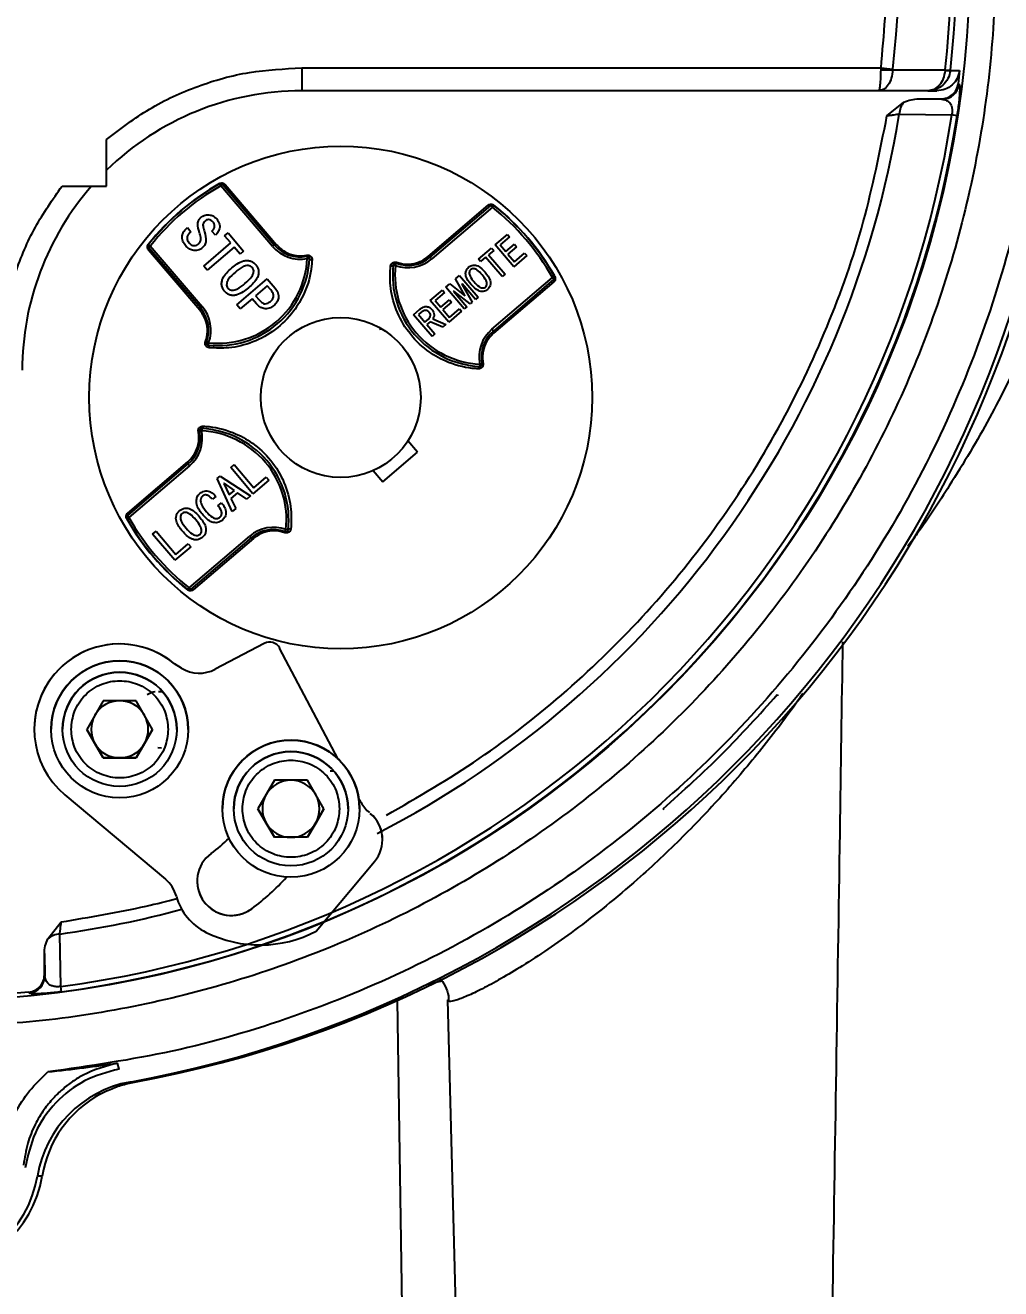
# Model space of a CAD drawing. Header units: millimetres. Extents: x 10469 to 13094, y 11322 to 13178.
# Drawn here: x 11138.3 to 11223.7, y 12612.1 to 12722.7 of the extents above; entities that cross this region are included whole.
import ezdxf

# ---------------------------------------------------------------- set-up
doc = ezdxf.new("R2010")
doc.units = ezdxf.units.MM
doc.layers.add('AM_5', color=3, linetype='Continuous', lineweight=25)
doc.styles.add('SLDTEXTSTYLE1', font='txt.shx', dxfattribs={"width": 0.7, "bigfont": 'gbcbig.shx'})
doc.dimstyles.new('SLDDIMSTYLE12$0', dxfattribs={"dimtxt": 12, "dimasz": 10, "dimexe": 0, "dimexo": 0.0625, "dimgap": 0.875, "dimtad": 1, "dimdec": 1, "dimlfac": 1.8, "dimrnd": 1e-09, "dimzin": 12, "dimdsep": 46, "dimtxsty": 'SLDTEXTSTYLE1', "dimcen": 0.09, "dimdle": 8.16, "dimclrd": 3, "dimclre": 3, "dimadec": 0, "dimazin": 3, "dimtfac": 1, "dimtdec": 1, "dimtofl": 0, "dimtmove": 0, "dimatfit": 3, "dimfxl": 0, "dimfrac": 2, "dimtolj": 1, "dimlwd": 5, "dimlwe": 5, "dimarcsym": 0})

# ---------------------------------------------------------------- blocks, each defined once
blk = doc.blocks.new('*D10')
at = {"layer": 'AM_5', "color": 3, "lineweight": 5, "transparency": 16777216}
blk.add_line((11237.8, 12944.4), (10843.4, 12944.4), dxfattribs=at)
at = {"layer": 'AM_5', "color": 3, "linetype": 'Continuous', "lineweight": 5, "transparency": 16777216}
for p, q in [((10843.4, 12934.4), (10843.4, 12620.62)), ((11249.48, 12610.62), (10843.4, 12610.62))]:
    blk.add_line(p, q, dxfattribs=at)
at = {"layer": 'AM_5', "color": 3, "transparency": 16777216}
for points in [[(10841.73, 12934.4), (10845.07, 12934.4), (10843.4, 12944.4)], [(10841.73, 12620.62), (10845.07, 12620.62), (10843.4, 12610.62)]]:
    blk.add_solid(points, dxfattribs=at)
at = {"layer": 'Defpoints', "color": 0, "transparency": 16777216}
for p in [(11237.86, 12944.4), (10843.4, 12610.62), (11249.54, 12610.62)]:
    blk.add_point(p, dxfattribs=at)
at = {"layer": 'AM_5', "color": 0, "transparency": 16777216, "insert": (10828.81, 12777.51), "char_height": 12, "attachment_point": 5, "rotation": 90, "style": 'SLDTEXTSTYLE1'}
blk.add_mtext('\\A1;{\\H2.28571x;335}', dxfattribs=at)

msp = doc.modelspace()

# ---------------------------------------------------------------- linework, layer by layer
at = {"color": 7, "linetype": 'Continuous', "lineweight": 25}
for p, q in [((11162.545, 12718.966), (11213.237, 12718.966)), ((11162.545, 12718.966), (11162.545, 12716.966)), ((11213.234, 12718.805), (11213.237, 12718.966)), ((11213.237, 12718.966), (11214.262, 12718.846)), ((11214.259, 12718.805), (11214.262, 12718.846)), ((11214.259, 12718.805), (11218.844, 12718.813)), ((11218.844, 12718.813), (11218.839, 12718.744)), ((11218.844, 12718.813), (11219.307, 12718.762)), ((11219.305, 12718.744), (11219.307, 12718.762)), ((11219.305, 12718.744), (11220.11, 12718.746)), ((11220.11, 12718.746), (11219.972, 12717.57)), ((11213.036, 12716.966), (11162.545, 12716.966)), ((11217.33, 12716.966), (11213.036, 12716.966)), ((11217.33, 12716.966), (11218.119, 12716.966)), ((11219.972, 12717.57), (11220.066, 12717.538)), ((11213.756, 12714.781), (11215.231, 12715.956)), ((11216.539, 12716.255), (11218.58, 12716.222)), ((11216.539, 12716.255), (11218.483, 12716.255)), ((11214.827, 12714.932), (11219.427, 12714.849)), ((11219.887, 12714.778), (11219.427, 12714.849)), ((11145.463, 12708.628), (11145.463, 12712.714)), ((11141.562, 12708.628), (11145.463, 12708.628)), ((11155.351, 12708.823), (11155.339, 12708.844)), ((11155.449, 12708.649), (11155.351, 12708.823)), ((11155.449, 12708.649), (11155.601, 12708.779)), ((11159.98, 12703.345), (11155.449, 12708.649)), ((11155.601, 12708.779), (11160.132, 12703.474)), ((11155.836, 12708.757), (11160.33, 12703.495)), ((11173.595, 12702.451), (11178.856, 12706.945)), ((11173.787, 12702.4), (11179.092, 12706.93)), ((11179.221, 12706.778), (11173.917, 12702.248)), ((11179.092, 12706.93), (11179.221, 12706.778)), ((11179.346, 12706.934), (11179.221, 12706.778)), ((11179.361, 12706.953), (11179.346, 12706.934)), ((11152.43, 12704.892), (11152.539, 12704.985)), ((11152.539, 12704.985), (11152.845, 12704.627)), ((11152.845, 12704.627), (11152.751, 12704.548)), ((11154.984, 12704.328), (11154.679, 12704.686)), ((11155.792, 12704.265), (11156.088, 12704.517)), ((11156.324, 12703.642), (11155.792, 12704.265)), ((11156.088, 12704.517), (11157.457, 12702.914)), ((11179.466, 12703.467), (11180.545, 12704.388)), ((11180.725, 12704.177), (11179.903, 12703.474)), ((11180.545, 12704.388), (11180.725, 12704.177)), ((11149.134, 12703.513), (11149.115, 12703.528)), ((11153.617, 12697.762), (11149.123, 12703.023)), ((11149.29, 12703.388), (11149.134, 12703.513)), ((11149.29, 12703.388), (11149.138, 12703.259)), ((11153.668, 12697.954), (11149.138, 12703.259)), ((11149.29, 12703.388), (11153.82, 12698.084)), ((11153.958, 12701.622), (11156.324, 12703.642)), ((11156.63, 12703.284), (11154.264, 12701.264)), ((11157.161, 12702.662), (11156.63, 12703.284)), ((11157.457, 12702.914), (11157.161, 12702.662)), ((11160.132, 12703.474), (11159.98, 12703.345)), ((11178.01, 12702.223), (11179.155, 12703.201)), ((11179.336, 12702.99), (11178.891, 12702.61)), ((11178.891, 12702.61), (11180.334, 12700.92)), ((11179.155, 12703.201), (11179.336, 12702.99)), ((11181.09, 12701.566), (11179.466, 12703.467)), ((11179.903, 12703.474), (11180.406, 12702.885)), ((11180.406, 12702.885), (11181.162, 12703.531)), ((11181.342, 12703.319), (11180.586, 12702.674)), ((11180.586, 12702.674), (11181.165, 12701.996)), ((11181.162, 12703.531), (11181.342, 12703.319)), ((11181.165, 12701.996), (11182.044, 12702.746)), ((11182.044, 12702.746), (11182.224, 12702.534)), ((11154.264, 12701.264), (11153.958, 12701.622)), ((11162.987, 12702.478), (11163.025, 12702.282)), ((11163.225, 12702.272), (11163.025, 12702.282)), ((11170.743, 12701.675), (11170.544, 12701.696)), ((11170.743, 12701.675), (11170.811, 12701.862)), ((11173.917, 12702.248), (11173.787, 12702.4)), ((11178.191, 12702.012), (11178.01, 12702.223)), ((11178.635, 12702.392), (11178.191, 12702.012)), ((11180.078, 12700.702), (11178.635, 12702.392)), ((11182.224, 12702.534), (11181.09, 12701.566)), ((11156.856, 12698.229), (11159.517, 12700.502)), ((11159.517, 12700.502), (11160.209, 12699.693)), ((11175.998, 12700.505), (11176.343, 12700.799)), ((11176.826, 12699.039), (11175.998, 12700.505)), ((11176.343, 12700.799), (11177.966, 12698.898)), ((11179.178, 12696.088), (11184.482, 12700.619)), ((11184.612, 12700.467), (11179.307, 12695.936)), ((11180.334, 12700.92), (11180.078, 12700.702)), ((11184.656, 12700.717), (11184.482, 12700.619)), ((11184.612, 12700.467), (11184.482, 12700.619)), ((11184.677, 12700.729), (11184.656, 12700.717)), ((11159.527, 12699.891), (11158.5, 12699.014)), ((11159.833, 12699.533), (11159.527, 12699.891)), ((11173.775, 12698.606), (11174.853, 12699.527)), ((11175.033, 12699.315), (11174.211, 12698.613)), ((11174.853, 12699.527), (11175.033, 12699.315)), ((11175.142, 12699.773), (11175.487, 12700.068)), ((11176.766, 12697.872), (11175.142, 12699.773)), ((11175.487, 12700.068), (11176.804, 12699.02)), ((11175.852, 12699.438), (11175.83, 12699.419)), ((11175.83, 12699.419), (11176.988, 12698.062)), ((11177.277, 12698.309), (11175.852, 12699.438)), ((11176.586, 12700.064), (11176.563, 12700.045)), ((11176.563, 12700.045), (11177.455, 12698.461)), ((11177.744, 12698.708), (11176.586, 12700.064)), ((11184.59, 12700.232), (11179.328, 12695.738)), ((11157.162, 12697.871), (11156.856, 12698.229)), ((11158.205, 12698.761), (11157.162, 12697.871)), ((11158.59, 12698.31), (11158.205, 12698.761)), ((11158.5, 12699.014), (11158.806, 12698.656)), ((11175.398, 12696.705), (11173.775, 12698.606)), ((11174.211, 12698.613), (11174.714, 12698.024)), ((11174.714, 12698.024), (11175.47, 12698.669)), ((11175.65, 12698.458), (11174.894, 12697.812)), ((11175.47, 12698.669), (11175.65, 12698.458)), ((11176.804, 12699.02), (11176.826, 12699.039)), ((11177.455, 12698.461), (11177.277, 12698.309)), ((11177.966, 12698.898), (11177.744, 12698.708)), ((11153.82, 12698.084), (11153.668, 12697.954)), ((11172.318, 12697.362), (11172.874, 12697.837)), ((11173.942, 12695.461), (11172.318, 12697.362)), ((11172.999, 12697.578), (11172.754, 12697.369)), ((11172.754, 12697.369), (11173.315, 12696.713)), ((11174.894, 12697.812), (11175.473, 12697.134)), ((11176.532, 12697.673), (11175.398, 12696.705)), ((11175.473, 12697.134), (11176.352, 12697.884)), ((11176.352, 12697.884), (11176.532, 12697.673)), ((11176.988, 12698.062), (11176.766, 12697.872)), ((11169.563, 12696.113), (11169.355, 12696.074)), ((11173.315, 12696.713), (11173.626, 12696.979)), ((11173.784, 12696.749), (11173.495, 12696.502)), ((11173.495, 12696.502), (11174.198, 12695.679)), ((11174.887, 12696.268), (11173.784, 12696.749)), ((11174, 12696.991), (11175.154, 12696.496)), ((11175.154, 12696.496), (11174.887, 12696.268)), ((11179.307, 12695.936), (11179.178, 12696.088)), ((11154.206, 12694.978), (11154.394, 12694.91)), ((11154.372, 12694.711), (11154.394, 12694.91)), ((11174.198, 12695.679), (11173.942, 12695.461)), ((11178.115, 12693.043), (11178.105, 12692.843)), ((11178.115, 12693.043), (11178.311, 12693.081)), ((11153.59, 12687.154), (11153.786, 12687.192)), ((11153.796, 12687.392), (11153.786, 12687.192)), ((11172.667, 12685.333), (11171.828, 12686.315)), ((11169.625, 12682.735), (11172.667, 12685.333)), ((11147.289, 12679.768), (11152.594, 12684.299)), ((11147.312, 12680.003), (11152.573, 12684.497)), ((11152.724, 12684.147), (11147.419, 12679.616)), ((11152.594, 12684.299), (11152.724, 12684.147)), ((11156.321, 12683.982), (11156.628, 12684.244)), ((11158.27, 12681.7), (11156.321, 12683.982)), ((11156.628, 12684.244), (11158.36, 12682.216)), ((11155.138, 12683.017), (11155.405, 12683.245)), ((11156.442, 12680.139), (11155.138, 12683.017)), ((11155.405, 12683.245), (11158.043, 12681.507)), ((11159.657, 12682.885), (11158.27, 12681.7)), ((11158.36, 12682.216), (11159.441, 12683.139)), ((11159.441, 12683.139), (11159.657, 12682.885)), ((11168.786, 12683.718), (11169.625, 12682.735)), ((11155.741, 12682.609), (11155.714, 12682.586)), ((11155.714, 12682.586), (11156.195, 12681.59)), ((11156.649, 12681.977), (11155.741, 12682.609)), ((11156.195, 12681.59), (11156.649, 12681.977)), ((11156.932, 12681.781), (11156.345, 12681.279)), ((11157.723, 12681.233), (11156.932, 12681.781)), ((11155.015, 12681.459), (11154.722, 12681.208)), ((11155.201, 12680.648), (11155.507, 12680.91)), ((11156.345, 12681.279), (11156.762, 12680.413)), ((11158.043, 12681.507), (11157.723, 12681.233)), ((11147.245, 12679.518), (11147.224, 12679.506)), ((11147.419, 12679.616), (11147.245, 12679.518)), ((11147.419, 12679.616), (11147.289, 12679.768)), ((11156.762, 12680.413), (11156.442, 12680.139)), ((11149.491, 12678.148), (11149.798, 12678.41)), ((11149.798, 12678.41), (11151.53, 12676.382)), ((11161.09, 12678.373), (11161.158, 12678.56)), ((11161.357, 12678.539), (11161.158, 12678.56)), ((11151.44, 12675.867), (11149.491, 12678.148)), ((11151.53, 12676.382), (11152.61, 12677.305)), ((11152.61, 12677.305), (11152.827, 12677.052)), ((11152.68, 12673.457), (11157.984, 12677.987)), ((11158.114, 12677.835), (11152.81, 12673.305)), ((11158.306, 12677.784), (11153.045, 12673.29)), ((11157.984, 12677.987), (11158.114, 12677.835)), ((11152.827, 12677.052), (11151.44, 12675.867)), ((11152.555, 12673.301), (11152.54, 12673.282)), ((11152.68, 12673.457), (11152.555, 12673.301)), ((11152.68, 12673.457), (11152.81, 12673.305)), ((11159.257, 12668.594), (11154.977, 12666.336)), ((11159.257, 12668.594), (11154.977, 12666.336)), ((11165.736, 12658.462), (11160.608, 12668.177)), ((11160.608, 12668.177), (11160.608, 12668.177)), ((11165.736, 12658.462), (11160.608, 12668.177)), ((11152.012, 12666.429), (11151.411, 12666.797)), ((11151.411, 12666.797), (11151.411, 12666.797)), ((11152.012, 12666.429), (11151.411, 12666.797)), ((11152.012, 12666.429), (11152.012, 12666.429)), ((11154.977, 12666.336), (11154.977, 12666.336)), ((11150.011, 12664.387), (11150.315, 12664.398)), ((11204.158, 12664.113), (11204.236, 12664.035)), ((11145.164, 12663.571), (11143.72, 12661.071)), ((11148.05, 12663.571), (11145.164, 12663.571)), ((11149.494, 12661.071), (11148.05, 12663.571)), ((11141.607, 12661.077), (11141.607, 12661.077)), ((11143.72, 12661.071), (11145.164, 12658.571)), ((11144.442, 12659.821), (11143.72, 12661.071)), ((11148.05, 12658.571), (11149.494, 12661.071)), ((11149.494, 12661.071), (11148.772, 12659.821)), ((11151.607, 12661.066), (11151.607, 12661.066)), ((11145.164, 12658.571), (11144.442, 12659.821)), ((11148.772, 12659.821), (11148.05, 12658.571)), ((11150.254, 12659.435), (11149.96, 12659.452)), ((11145.164, 12658.571), (11148.05, 12658.571)), ((11145.164, 12658.571), (11145.164, 12658.571)), ((11146.607, 12658.571), (11145.164, 12658.571)), ((11148.05, 12658.571), (11146.607, 12658.571)), ((11148.05, 12658.571), (11148.05, 12658.571)), ((11165.018, 12657.439), (11165.286, 12657.44)), ((11160.152, 12656.619), (11158.709, 12654.119)), ((11163.039, 12656.619), (11160.152, 12656.619)), ((11164.482, 12654.119), (11163.039, 12656.619)), ((11141.803, 12655.346), (11150.605, 12647.96)), ((11167.732, 12654.679), (11167.517, 12655.088)), ((11167.732, 12654.679), (11167.517, 12655.088)), ((11155.595, 12654.126), (11155.595, 12654.126)), ((11156.595, 12654.125), (11156.595, 12654.125)), ((11158.709, 12654.119), (11160.152, 12651.619)), ((11159.43, 12652.869), (11158.709, 12654.119)), ((11163.039, 12651.619), (11164.482, 12654.119)), ((11164.482, 12654.119), (11163.76, 12652.869)), ((11167.595, 12654.113), (11167.595, 12654.113)), ((11167.732, 12654.679), (11167.732, 12654.679)), ((11194.244, 12654.037), (11194.163, 12654.118)), ((11160.152, 12651.619), (11159.43, 12652.869)), ((11163.76, 12652.869), (11163.039, 12651.619)), ((11161.595, 12651.619), (11160.152, 12651.619)), ((11163.039, 12651.619), (11161.595, 12651.619)), ((11169.607, 12651.414), (11169.607, 12651.414)), ((11163.805, 12643.411), (11168.905, 12649.489)), ((11140.321, 12642.746), (11141.495, 12644.212)), ((11141.449, 12638.565), (11141.367, 12643.152)), ((11140.02, 12641.439), (11140.053, 12639.475)), ((11140.02, 12639.569), (11140.02, 12641.439)), ((11141.51, 12638.104), (11141.449, 12638.565)), ((11138.672, 12638.076), (11136.228, 12637.862)), ((11138.704, 12637.984), (11138.672, 12638.076)), ((11170.883, 12637.33), (11171.286, 12610.58)), ((11175.284, 12637.39), (11175.986, 12610.58)), ((11175.32, 12637.379), (11175.306, 12637.391)), ((11146.549, 12631.336), (11146.429, 12631.853)), ((11147.903, 12630.2), (11147.487, 12630.2)), ((11139.827, 12621.972), (11139.41, 12621.972))]:
    msp.add_line(p, q, dxfattribs=at)
at = {"color": 7, "linetype": 'Continuous', "lineweight": 25, "flags": 128}
for points in [[(11218.483, 12716.255), (11218.537, 12716.237), (11218.58, 12716.222)], [(11160.33, 12703.495), (11160.301, 12703.477), (11160.272, 12703.463), (11160.243, 12703.454), (11160.215, 12703.449), (11160.189, 12703.448), (11160.166, 12703.452), (11160.147, 12703.461), (11160.132, 12703.474)], [(11163.445, 12702.164), (11163.403, 12702.166), (11163.362, 12702.172), (11163.323, 12702.182), (11163.289, 12702.195), (11163.261, 12702.212), (11163.241, 12702.231), (11163.229, 12702.251), (11163.225, 12702.272)], [(11170.544, 12701.696), (11170.537, 12701.676), (11170.522, 12701.658), (11170.499, 12701.642), (11170.469, 12701.63), (11170.433, 12701.622), (11170.393, 12701.618), (11170.352, 12701.619), (11170.309, 12701.624)], [(11173.787, 12702.4), (11173.77, 12702.389), (11173.75, 12702.383), (11173.727, 12702.383), (11173.701, 12702.387), (11173.675, 12702.397), (11173.647, 12702.411), (11173.621, 12702.429), (11173.595, 12702.451)], [(11153.668, 12697.954), (11153.679, 12697.937), (11153.685, 12697.917), (11153.685, 12697.893), (11153.681, 12697.868), (11153.671, 12697.842), (11153.657, 12697.814), (11153.639, 12697.788), (11153.617, 12697.762)], [(11179.328, 12695.738), (11179.31, 12695.767), (11179.297, 12695.797), (11179.287, 12695.826), (11179.282, 12695.853), (11179.281, 12695.879), (11179.286, 12695.902), (11179.294, 12695.921), (11179.307, 12695.936)], [(11154.444, 12694.476), (11154.449, 12694.518), (11154.45, 12694.56), (11154.446, 12694.6), (11154.438, 12694.636), (11154.426, 12694.666), (11154.41, 12694.689), (11154.392, 12694.704), (11154.372, 12694.711)], [(11178.105, 12692.843), (11178.084, 12692.84), (11178.064, 12692.827), (11178.045, 12692.807), (11178.028, 12692.779), (11178.015, 12692.745), (11178.005, 12692.706), (11177.999, 12692.665), (11177.997, 12692.623)], [(11153.904, 12687.612), (11153.902, 12687.57), (11153.896, 12687.529), (11153.886, 12687.49), (11153.873, 12687.456), (11153.856, 12687.428), (11153.837, 12687.408), (11153.817, 12687.395), (11153.796, 12687.392)], [(11152.573, 12684.497), (11152.591, 12684.468), (11152.605, 12684.438), (11152.614, 12684.409), (11152.619, 12684.382), (11152.62, 12684.356), (11152.616, 12684.333), (11152.607, 12684.314), (11152.594, 12684.299)], [(11161.592, 12678.611), (11161.55, 12678.616), (11161.508, 12678.617), (11161.468, 12678.613), (11161.433, 12678.605), (11161.402, 12678.593), (11161.379, 12678.577), (11161.364, 12678.559), (11161.357, 12678.539)], [(11158.114, 12677.835), (11158.131, 12677.846), (11158.151, 12677.852), (11158.175, 12677.852), (11158.2, 12677.848), (11158.227, 12677.838), (11158.254, 12677.824), (11158.28, 12677.806), (11158.306, 12677.784)], [(11140.053, 12639.475), (11140.035, 12639.527), (11140.02, 12639.569)]]:
    msp.add_lwpolyline(points, dxfattribs=at)
at = {"color": 7, "linetype": 'Continuous', "lineweight": 25}
for centre, radius in [((11129.52, 12728.755), 91.48), ((11165.951, 12690.118), 22), ((11165.951, 12690.118), 7), ((11146.607, 12661.071), 6), ((11146.607, 12661.071), 5), ((11161.595, 12654.119), 6), ((11161.595, 12654.119), 5)]:
    msp.add_circle(centre, radius, dxfattribs=at)
for centre, radius, start, end in [((11129.52, 12728.755), 90.341, 353.64897, 186.35103), ((11129.52, 12728.755), 89.875, 353.64897, 186.35103), ((11129.52, 12728.755), 85.319, 353.33017, 186.66983), ((11213.746, 12733.129), 14.333, 267.94984, 272.05016), ((11219.072, 12720.57), 1.841, 262.72931, 277.27069), ((11162.545, 12692.502), 24.464, 90, 134.2869), ((11218.577, 12717.722), 1.5, 270.08726, 352.92929), ((11216.588, 12714.83), 1.764, 140.30131, 176.6646), ((11129.52, 12728.755), 90.976, 277.53416, 351.20762), ((11129.52, 12728.755), 91.441, 277.53416, 351.20762), ((11129.52, 12728.755), 86.42, 297.29308, 350.7957), ((11129.559, 12728.577), 99.998, 280.32817, 349.67428), ((11129.975, 12728.577), 99.998, 280.32817, 349.67428), ((11162.545, 12692.502), 24.464, 138.76195, 180), ((11165.951, 12690.118), 21.524, 119.539, 141.461), ((11165.951, 12690.118), 21.5, 119.539, 141.461), ((11165.951, 12690.118), 21.3, 119.539, 141.461), ((11155.449, 12708.649), 0.2, 40.5, 119.539), ((11155.732, 12708.905), 0.182, 224.12254, 305.03626), ((11178.983, 12707.075), 0.182, 225.96374, 306.87746), ((11179.221, 12706.778), 0.2, 51.461, 130.5), ((11165.951, 12690.118), 21.3, 29.539, 51.461), ((11165.951, 12690.118), 21.5, 29.539, 51.461), ((11165.951, 12690.118), 21.524, 29.539, 51.461), ((11149.29, 12703.388), 0.2, 141.461, 220.5), ((11148.993, 12703.15), 0.182, 315.96374, 36.87746), ((11162.413, 12705.423), 3.2, 220.5, 281.03097), ((11162.413, 12705.423), 3, 220.5, 281.03097), ((11162.3, 12702.425), 0.689, 4.41037, 12.37572), ((11155.235, 12702.664), 8, 263.8094, 357.1906), ((11155.235, 12702.664), 7.8, 263.8094, 357.1906), ((11163.025, 12702.282), 0.2, 357.1906, 101.03097), ((11178.497, 12700.833), 8, 173.8094, 267.1906), ((11170.743, 12701.675), 0.2, 69.96903, 173.8094), ((11178.497, 12700.833), 7.8, 173.8094, 267.1906), ((11171.839, 12704.681), 3.2, 249.96903, 310.5), ((11171.839, 12704.681), 3, 249.96903, 310.5), ((11171.481, 12701.703), 0.689, 158.62428, 166.58963), ((11184.738, 12700.336), 0.182, 134.12254, 215.03626), ((11184.482, 12700.619), 0.2, 310.5, 29.539), ((11151.387, 12696.006), 3, 339.96903, 40.5), ((11151.387, 12696.006), 3.2, 339.96903, 40.5), ((11181.256, 12693.655), 3.2, 130.5, 191.03097), ((11181.256, 12693.655), 3, 130.5, 191.03097), ((11154.365, 12695.648), 0.689, 248.62428, 256.58963), ((11154.394, 12694.91), 0.2, 159.96903, 263.8094), ((11178.115, 12693.043), 0.2, 267.1906, 11.03097), ((11178.258, 12693.768), 0.689, 274.41037, 282.37572), ((11150.645, 12686.58), 3, 310.5, 11.03097), ((11150.645, 12686.58), 3.2, 310.5, 11.03097), ((11153.643, 12686.467), 0.689, 94.41037, 102.37572), ((11153.786, 12687.192), 0.2, 87.1906, 191.03097), ((11153.404, 12679.402), 7.8, 353.8094, 87.1906), ((11153.404, 12679.402), 8, 353.8094, 87.1906), ((11147.419, 12679.616), 0.2, 130.5, 209.539), ((11165.951, 12690.118), 21.524, 209.539, 231.461), ((11165.951, 12690.118), 21.5, 209.539, 231.461), ((11147.163, 12679.899), 0.182, 314.12254, 35.03626), ((11165.951, 12690.118), 21.3, 209.539, 231.461), ((11160.062, 12675.554), 3.2, 69.96903, 130.5), ((11160.062, 12675.554), 3, 69.96903, 130.5), ((11160.42, 12678.532), 0.689, 338.62428, 346.58963), ((11161.158, 12678.56), 0.2, 249.96903, 353.8094), ((11152.68, 12673.457), 0.2, 231.461, 310.5), ((11152.919, 12673.16), 0.182, 45.96374, 126.87746), ((11146.607, 12661.071), 7.474, 50, 230), ((11146.607, 12661.071), 7.474, 50, 179.93876), ((11159.724, 12667.71), 1, 27.82515, 117.82515), ((11159.724, 12667.71), 1, 27.82515, 117.82515), ((11146.607, 12661.071), 6, 359.93876, 179.87751), ((11153.577, 12668.989), 3, 238.5537, 297.82515), ((11153.577, 12668.989), 3, 238.5537, 297.82515), ((11146.607, 12661.071), 5, 359.99969, 179.93876), ((11146.607, 12661.071), 2.5, 89.99969, 149.99969), ((11146.607, 12661.071), 2.5, 29.99969, 89.99969), ((11146.607, 12661.071), 2.5, 149.99969, 209.99969), ((11146.607, 12661.071), 2.5, 329.99969, 29.99969), ((11146.607, 12661.071), 2.5, 209.99969, 269.99969), ((11146.607, 12661.071), 2.5, 269.99969, 329.99969), ((11161.595, 12654.119), 6, 359.93876, 179.87751), ((11161.595, 12654.119), 5, 359.99969, 179.93876), ((11161.595, 12654.119), 2.5, 89.99969, 149.99969), ((11161.595, 12654.119), 2.5, 29.99969, 89.99969), ((11161.595, 12654.119), 2.5, 149.99969, 209.99969), ((11161.595, 12654.119), 2.5, 329.99969, 29.99969), ((11170.385, 12656.08), 3, 207.82515, 230), ((11170.385, 12656.08), 3, 207.82515, 230), ((11161.595, 12654.119), 2.5, 209.99969, 269.99969), ((11161.595, 12654.119), 2.5, 269.99969, 329.99969), ((11166.607, 12651.418), 3, 320, 50), ((11166.607, 12651.418), 3, 359.93876, 50), ((11146.607, 12661.071), 13.5, 306.36279, 315.13033), ((11156.39, 12647.784), 3, 126.36279, 306.36279), ((11148.676, 12645.662), 3, 15.38287, 50), ((11156.39, 12647.784), 3, 179.93876, 306.36279), ((11146.607, 12661.071), 19.5, 306.36279, 318.43109), ((11146.607, 12661.071), 19.5, 306.36279, 318.43104), ((11156.39, 12647.784), 5, 195.38287, 243.70737), ((11129.52, 12728.755), 86.42, 277.87924, 285.10367), ((11141.451, 12641.382), 1.772, 92.70606, 129.63521), ((11158.883, 12652.78), 10.583, 243.58851, 297.71587), ((11138.553, 12639.477), 1.5, 275.78841, 359.91128), ((11149.28, 12620.362), 10, 100.32819, 170.73244), ((11149.696, 12620.362), 10, 118.40456, 170.73205), ((11129.561, 12623.579), 9.98, 189.26678, 350.73322), ((11129.977, 12623.579), 9.98, 270.0009, 350.73276)]:
    msp.add_arc(centre, radius, start, end, dxfattribs=at)
for points in [[(11129.52, 12822.496), (11132.588, 12822.409), (11138.723, 12822.235), (11147.838, 12820.832), (11156.776, 12818.607), (11165.451, 12815.499), (11173.78, 12811.56), (11181.684, 12806.823), (11189.084, 12801.334), (11195.912, 12795.147), (11202.099, 12788.319), (11207.588, 12780.919), (11212.325, 12773.015), (11216.265, 12764.686), (11219.369, 12756.011), (11221.608, 12747.073), (11222.96, 12737.958), (11223.412, 12728.755), (11222.96, 12719.553), (11221.608, 12710.438), (11219.369, 12701.5), (11216.265, 12692.825), (11212.325, 12684.495), (11207.588, 12676.592), (11202.099, 12669.192), (11195.912, 12662.364), (11189.084, 12656.177), (11181.684, 12650.688), (11173.78, 12645.951), (11165.451, 12642.012), (11156.776, 12638.904), (11147.838, 12636.679), (11138.723, 12635.276), (11132.588, 12635.102), (11129.52, 12635.015)], [(11227.194, 12717.966), (11226.67, 12714.314), (11225.622, 12707.011), (11222.502, 12696.368), (11218.294, 12686.125), (11212.939, 12676.424), (11206.534, 12667.385), (11199.153, 12659.123), (11190.891, 12651.742), (11181.852, 12645.337), (11172.151, 12639.982), (11161.908, 12635.774), (11151.265, 12632.654), (11143.962, 12631.606), (11140.31, 12631.082)], [(11194.163, 12654.118), (11195.919, 12655.694), (11199.429, 12658.847), (11202.582, 12662.357), (11204.158, 12664.113)]]:
    msp.add_open_spline(points, degree=3, dxfattribs=at)
for points, knots in [([(11213.237, 12718.966), (11213.488, 12721.861), (11213.994, 12727.7), (11213.592, 12736.558), (11212.309, 12745.421), (11210.06, 12754.146), (11206.896, 12762.581), (11202.875, 12770.587), (11198.086, 12778.039), (11192.598, 12784.887), (11186.434, 12791.132), (11179.589, 12796.755), (11172.105, 12801.679), (11164.094, 12805.8), (11155.688, 12809.048), (11147.035, 12811.352), (11138.284, 12812.78), (11132.425, 12812.955), (11129.52, 12813.042)], [0, 0, 0, 0, 0.0612816, 0.1235957, 0.1866179, 0.25, 0.3133821, 0.3764043, 0.4387184, 0.5, 0.5612816, 0.6235957, 0.6866179, 0.75, 0.8133821, 0.8764043, 0.9387184, 1, 1, 1, 1]), ([(11145.463, 12712.714), (11146.686, 12713.647), (11149.15, 12715.527), (11153.409, 12717.466), (11157.914, 12718.734), (11161.009, 12718.889), (11162.545, 12718.966)], [0, 0, 0, 0, 0.248067, 0.5, 0.751933, 1, 1, 1, 1]), ([(11213.036, 12716.966), (11213.051, 12716.976), (11213.079, 12716.995), (11213.125, 12717.162), (11213.176, 12717.495), (11213.22, 12718.075), (11213.229, 12718.567), (11213.234, 12718.805)], [0, 0, 0, 0, 0.1553964, 0.29072, 0.5004185, 0.7579424, 1, 1, 1, 1]), ([(11214.259, 12718.805), (11214.229, 12718.551), (11214.169, 12718.048), (11213.872, 12717.445), (11213.481, 12717.042), (11213.184, 12716.991), (11213.036, 12716.966)], [0, 0, 0, 0, 0.2581175, 0.5105957, 0.7570845, 1, 1, 1, 1]), ([(11218.839, 12718.744), (11218.797, 12718.497), (11218.714, 12718.008), (11218.347, 12717.427), (11217.871, 12717.039), (11217.51, 12716.99), (11217.33, 12716.966)], [0, 0, 0, 0, 0.2577186, 0.5102636, 0.7568818, 1, 1, 1, 1]), ([(11219.305, 12718.744), (11219.25, 12718.497), (11219.141, 12718.008), (11218.661, 12717.427), (11218.038, 12717.039), (11217.565, 12716.99), (11217.33, 12716.966)], [0, 0, 0, 0, 0.2577186, 0.5102636, 0.7568818, 1, 1, 1, 1]), ([(11220.11, 12718.746), (11220.057, 12718.507), (11219.952, 12718.028), (11219.482, 12717.446), (11218.851, 12717.044), (11218.363, 12716.992), (11218.119, 12716.966)], [0, 0, 0, 0, 0.24991613, 0.49987724, 0.74990024, 1, 1, 1, 1]), ([(11218.483, 12716.255), (11218.664, 12716.274), (11219.026, 12716.313), (11219.496, 12716.609), (11219.848, 12717.038), (11219.931, 12717.393), (11219.972, 12717.57)], [0, 0, 0, 0, 0.2499186, 0.499876, 0.7499727, 1, 1, 1, 1]), ([(11220.066, 12717.538), (11220.086, 12717.503), (11220.124, 12717.438), (11220.125, 12717.011), (11220.095, 12716.506), (11220.048, 12716.002), (11219.982, 12715.42), (11219.918, 12714.988), (11219.887, 12714.778)], [0, 0, 0, 0, 0.2597299, 0.4990195, 0.62722, 0.7512491, 0.8793275, 1, 1, 1, 1]), ([(11215.231, 12715.956), (11215.441, 12716.045), (11215.859, 12716.222), (11216.313, 12716.244), (11216.539, 12716.255)], [0, 0, 0, 0, 0.5015357, 1, 1, 1, 1]), ([(11218.58, 12716.222), (11218.632, 12716.218), (11218.721, 12716.21), (11218.818, 12716.183), (11218.868, 12716.165), (11218.983, 12716.12), (11219.18, 12715.999), (11219.368, 12715.741), (11219.448, 12715.452), (11219.465, 12715.324), (11219.467, 12715.231), (11219.467, 12715.229), (11219.467, 12715.222), (11219.468, 12715.192), (11219.467, 12715.125), (11219.458, 12715.005), (11219.439, 12714.907), (11219.427, 12714.849)], [0, 0, 0, 0, 0.1217269, 0.2099398, 0.2378007, 0.2458562, 0.4997256, 0.7487915, 0.7976044, 0.8866435, 0.8867081, 0.8872334, 0.8887064, 0.894283, 0.9157321, 0.9505797, 1, 1, 1, 1]), ([(11169.948, 12653.545), (11172.696, 12655.139), (11178.246, 12658.357), (11185.876, 12664.376), (11192.905, 12671.253), (11199.121, 12678.964), (11204.411, 12687.337), (11208.65, 12696.209), (11211.882, 12705.375), (11213.136, 12711.666), (11213.756, 12714.781)], [0, 0, 0, 0, 0.1221437, 0.2467033, 0.3729272, 0.5, 0.6270728, 0.7532967, 0.8778563, 1, 1, 1, 1]), ([(11213.756, 12714.781), (11213.869, 12714.799), (11214.085, 12714.831), (11214.462, 12714.885), (11214.686, 12714.914), (11214.827, 12714.932)], [0, 0, 0, 0, 0.2900635, 0.5536035, 1, 1, 1, 1]), ([(11136.081, 12692.502), (11136.149, 12693.938), (11136.284, 12696.829), (11137.391, 12701.052), (11139.086, 12705.075), (11140.741, 12707.449), (11141.562, 12708.628)], [0, 0, 0, 0, 0.2483152, 0.5, 0.7516848, 1, 1, 1, 1]), ([(11155.339, 12708.844), (11155.36, 12708.854), (11155.406, 12708.878), (11155.492, 12708.897), (11155.611, 12708.896), (11155.737, 12708.852), (11155.802, 12708.789), (11155.836, 12708.757)], [0, 0, 0, 0, 0.08536983, 0.19079859, 0.35642346, 0.66647129, 1, 1, 1, 1]), ([(11178.856, 12706.945), (11178.915, 12706.983), (11179.003, 12707.041), (11179.16, 12707.043), (11179.26, 12707.015), (11179.319, 12706.985), (11179.352, 12706.961), (11179.361, 12706.953)], [0, 0, 0, 0, 0.4935098, 0.7465115, 0.851032, 0.9564885, 1, 1, 1, 1]), ([(11153.713, 12705.88), (11153.834, 12705.963), (11154.076, 12706.13), (11154.499, 12706.119), (11154.852, 12705.985), (11155.014, 12705.823), (11155.096, 12705.742)], [0, 0, 0, 0, 0.2796014, 0.5588779, 0.7793759, 1, 1, 1, 1]), ([(11152.372, 12703.416), (11152.279, 12703.542), (11152.092, 12703.793), (11152.044, 12704.241), (11152.171, 12704.63), (11152.344, 12704.805), (11152.43, 12704.892)], [0, 0, 0, 0, 0.2804662, 0.5594321, 0.7795955, 1, 1, 1, 1]), ([(11153.595, 12704.568), (11153.511, 12704.822), (11153.394, 12705.176), (11153.498, 12705.652), (11153.641, 12705.804), (11153.713, 12705.88)], [0, 0, 0, 0, 0.5600269, 0.7800788, 1, 1, 1, 1]), ([(11154.065, 12705.562), (11154.001, 12705.489), (11153.872, 12705.342), (11153.911, 12704.986), (11153.988, 12704.76), (11154.035, 12704.621)], [0, 0, 0, 0, 0.2783123, 0.5573547, 1, 1, 1, 1]), ([(11154.784, 12705.476), (11154.73, 12705.531), (11154.623, 12705.641), (11154.41, 12705.703), (11154.211, 12705.67), (11154.114, 12705.598), (11154.065, 12705.562)], [0, 0, 0, 0, 0.2803933, 0.5595454, 0.779457, 1, 1, 1, 1]), ([(11154.679, 12704.686), (11154.741, 12704.744), (11154.866, 12704.859), (11154.934, 12705.094), (11154.903, 12705.315), (11154.824, 12705.423), (11154.784, 12705.476)], [0, 0, 0, 0, 0.279799, 0.5597317, 0.7795238, 1, 1, 1, 1]), ([(11155.096, 12705.742), (11155.187, 12705.621), (11155.37, 12705.381), (11155.377, 12704.942), (11155.229, 12704.583), (11155.066, 12704.413), (11154.984, 12704.328)], [0, 0, 0, 0, 0.2805755, 0.5584584, 0.7793124, 1, 1, 1, 1]), ([(11152.751, 12704.548), (11152.684, 12704.482), (11152.551, 12704.35), (11152.497, 12704.086), (11152.54, 12703.848), (11152.625, 12703.728), (11152.668, 12703.669)], [0, 0, 0, 0, 0.2801235, 0.5586792, 0.7793369, 1, 1, 1, 1]), ([(11153.531, 12703.572), (11153.591, 12703.651), (11153.711, 12703.812), (11153.703, 12704.178), (11153.636, 12704.42), (11153.595, 12704.568)], [0, 0, 0, 0, 0.2772542, 0.5579499, 1, 1, 1, 1]), ([(11154.035, 12704.621), (11154.106, 12704.352), (11154.206, 12703.976), (11154.091, 12703.481), (11153.942, 12703.32), (11153.868, 12703.24)], [0, 0, 0, 0, 0.5597257, 0.780043, 1, 1, 1, 1]), ([(11149.123, 12703.023), (11149.085, 12703.082), (11149.027, 12703.17), (11149.025, 12703.327), (11149.053, 12703.427), (11149.083, 12703.486), (11149.107, 12703.519), (11149.115, 12703.528)], [0, 0, 0, 0, 0.4935098, 0.7465115, 0.851032, 0.9564885, 1, 1, 1, 1]), ([(11153.868, 12703.24), (11153.736, 12703.147), (11153.474, 12702.962), (11153.006, 12702.965), (11152.631, 12703.144), (11152.458, 12703.325), (11152.372, 12703.416)], [0, 0, 0, 0, 0.27984321, 0.55861066, 0.7789801, 1, 1, 1, 1]), ([(11152.668, 12703.669), (11152.731, 12703.601), (11152.858, 12703.467), (11153.117, 12703.397), (11153.354, 12703.445), (11153.472, 12703.53), (11153.531, 12703.572)], [0, 0, 0, 0, 0.2806905, 0.5587567, 0.7792811, 1, 1, 1, 1]), ([(11160.33, 12703.495), (11160.559, 12703.272), (11160.974, 12702.87), (11161.85, 12702.539), (11162.536, 12702.498), (11162.906, 12702.561), (11162.973, 12702.573)], [0, 0, 0, 0, 0.3569261, 0.6455881, 0.9359573, 1, 1, 1, 1]), ([(11162.973, 12702.573), (11163.013, 12702.577), (11163.094, 12702.585), (11163.211, 12702.552), (11163.315, 12702.487), (11163.399, 12702.386), (11163.443, 12702.272), (11163.445, 12702.194), (11163.445, 12702.164)], [0, 0, 0, 0, 0.15408421, 0.30778627, 0.47120377, 0.6571656, 0.86749743, 1, 1, 1, 1]), ([(11163.445, 12702.164), (11163.433, 12701.986), (11163.367, 12701.03), (11162.945, 12699.455), (11161.817, 12697.522), (11160.276, 12695.976), (11158.273, 12694.878), (11156.246, 12694.387), (11155.007, 12694.449), (11154.444, 12694.476)], [0, 0, 0, 0, 0.04393713, 0.23629304, 0.37282189, 0.53572822, 0.69861004, 0.86320068, 1, 1, 1, 1]), ([(11156.413, 12701.458), (11156.731, 12701.715), (11157.129, 12702.037), (11157.727, 12702.132), (11158.027, 12702.09), (11158.302, 12701.958), (11158.442, 12701.814), (11158.512, 12701.742)], [0, 0, 0, 0, 0.4989816, 0.6242715, 0.7495146, 0.8746656, 1, 1, 1, 1]), ([(11158.216, 12701.49), (11158.163, 12701.538), (11158.056, 12701.635), (11157.769, 12701.695), (11157.274, 12701.553), (11156.95, 12701.272), (11156.732, 12701.084)], [0, 0, 0, 0, 0.1247898, 0.2499391, 0.4981483, 1, 1, 1, 1]), ([(11157.57, 12700.103), (11157.787, 12700.287), (11158.112, 12700.563), (11158.343, 12701.018), (11158.334, 12701.311), (11158.255, 12701.43), (11158.216, 12701.49)], [0, 0, 0, 0, 0.50188584, 0.75020375, 0.87526459, 1, 1, 1, 1]), ([(11158.512, 12701.742), (11158.572, 12701.663), (11158.692, 12701.503), (11158.777, 12701.211), (11158.767, 12700.91), (11158.571, 12700.34), (11158.192, 12700.001), (11157.889, 12699.73)], [0, 0, 0, 0, 0.1252973, 0.2504135, 0.3756026, 0.5008782, 1, 1, 1, 1]), ([(11177.997, 12692.623), (11177.819, 12692.635), (11176.863, 12692.702), (11175.288, 12693.124), (11173.355, 12694.251), (11171.809, 12695.792), (11170.711, 12697.795), (11170.22, 12699.822), (11170.282, 12701.061), (11170.309, 12701.624)], [0, 0, 0, 0, 0.0439371, 0.236293, 0.3728219, 0.5357282, 0.69861, 0.8632007, 1, 1, 1, 1]), ([(11170.309, 12701.624), (11170.323, 12701.681), (11170.349, 12701.789), (11170.464, 12701.909), (11170.598, 12701.972), (11170.731, 12701.984), (11170.806, 12701.963), (11170.84, 12701.954)], [0, 0, 0, 0, 0.257956, 0.4849143, 0.7035846, 0.8642778, 1, 1, 1, 1]), ([(11170.84, 12701.954), (11170.904, 12701.932), (11171.26, 12701.811), (11171.944, 12701.745), (11172.861, 12701.934), (11173.334, 12702.267), (11173.595, 12702.451)], [0, 0, 0, 0, 0.0640427, 0.3544119, 0.6430739, 1, 1, 1, 1]), ([(11177.35, 12700.025), (11177.166, 12700.252), (11176.936, 12700.536), (11176.868, 12700.963), (11176.898, 12701.177), (11176.992, 12701.374), (11177.095, 12701.474), (11177.146, 12701.524)], [0, 0, 0, 0, 0.4989816, 0.6242715, 0.7495146, 0.8746656, 1, 1, 1, 1]), ([(11177.146, 12701.524), (11177.203, 12701.567), (11177.317, 12701.652), (11177.526, 12701.714), (11177.741, 12701.706), (11178.148, 12701.566), (11178.39, 12701.295), (11178.584, 12701.079)], [0, 0, 0, 0, 0.1252973, 0.2504135, 0.3756026, 0.5008782, 1, 1, 1, 1]), ([(11155.788, 12699.416), (11155.728, 12699.497), (11155.607, 12699.659), (11155.523, 12699.955), (11155.533, 12700.259), (11155.727, 12700.837), (11156.108, 12701.182), (11156.413, 12701.458)], [0, 0, 0, 0, 0.12533126, 0.2504536, 0.37568791, 0.50099766, 1, 1, 1, 1]), ([(11156.732, 12701.084), (11156.511, 12700.896), (11156.18, 12700.616), (11155.958, 12700.149), (11155.966, 12699.852), (11156.044, 12699.73), (11156.084, 12699.669)], [0, 0, 0, 0, 0.5017682, 0.7501482, 0.8752477, 1, 1, 1, 1]), ([(11177.327, 12701.313), (11177.292, 12701.275), (11177.223, 12701.199), (11177.18, 12700.993), (11177.282, 12700.64), (11177.482, 12700.408), (11177.617, 12700.253)], [0, 0, 0, 0, 0.1247898, 0.2499391, 0.4981483, 1, 1, 1, 1]), ([(11178.317, 12700.851), (11178.186, 12701.006), (11177.989, 12701.238), (11177.664, 12701.403), (11177.455, 12701.397), (11177.369, 12701.341), (11177.327, 12701.313)], [0, 0, 0, 0, 0.5018858, 0.7502037, 0.8752646, 1, 1, 1, 1]), ([(11178.627, 12699.789), (11178.662, 12699.828), (11178.731, 12699.905), (11178.765, 12700.113), (11178.65, 12700.462), (11178.451, 12700.695), (11178.317, 12700.851)], [0, 0, 0, 0, 0.1246914, 0.2497368, 0.4982652, 1, 1, 1, 1]), ([(11178.584, 12701.079), (11178.768, 12700.852), (11178.998, 12700.568), (11179.076, 12700.143), (11179.054, 12699.927), (11178.962, 12699.728), (11178.859, 12699.628), (11178.808, 12699.578)], [0, 0, 0, 0, 0.4991329, 0.6244235, 0.7496222, 0.8747079, 1, 1, 1, 1]), ([(11184.677, 12700.729), (11184.688, 12700.708), (11184.711, 12700.662), (11184.73, 12700.576), (11184.729, 12700.457), (11184.685, 12700.331), (11184.622, 12700.266), (11184.59, 12700.232)], [0, 0, 0, 0, 0.0853698, 0.1907986, 0.3564235, 0.6664713, 1, 1, 1, 1]), ([(11157.889, 12699.73), (11157.571, 12699.472), (11157.174, 12699.15), (11156.578, 12699.039), (11156.277, 12699.072), (11155.998, 12699.2), (11155.858, 12699.344), (11155.788, 12699.416)], [0, 0, 0, 0, 0.4991393, 0.6244349, 0.7496177, 0.8747055, 1, 1, 1, 1]), ([(11156.084, 12699.669), (11156.138, 12699.621), (11156.245, 12699.524), (11156.537, 12699.476), (11157.025, 12699.636), (11157.352, 12699.916), (11157.57, 12700.103)], [0, 0, 0, 0, 0.1246976, 0.2497105, 0.4981951, 1, 1, 1, 1]), ([(11159.798, 12698.534), (11159.88, 12698.608), (11160.042, 12698.753), (11160.124, 12699.167), (11159.944, 12699.394), (11159.833, 12699.533)], [0, 0, 0, 0, 0.2824508, 0.5592557, 1, 1, 1, 1]), ([(11160.209, 12699.693), (11160.305, 12699.562), (11160.498, 12699.302), (11160.537, 12698.833), (11160.377, 12698.441), (11160.195, 12698.265), (11160.104, 12698.176)], [0, 0, 0, 0, 0.28039563, 0.55914278, 0.77922618, 1, 1, 1, 1]), ([(11178.808, 12699.578), (11178.75, 12699.535), (11178.635, 12699.449), (11178.423, 12699.389), (11178.206, 12699.396), (11177.793, 12699.534), (11177.547, 12699.807), (11177.35, 12700.025)], [0, 0, 0, 0, 0.1253288, 0.250449, 0.3756987, 0.5010036, 1, 1, 1, 1]), ([(11177.617, 12700.253), (11177.751, 12700.095), (11177.951, 12699.858), (11178.285, 12699.7), (11178.497, 12699.705), (11178.584, 12699.761), (11178.627, 12699.789)], [0, 0, 0, 0, 0.5016983, 0.750126, 0.8752545, 1, 1, 1, 1]), ([(11160.104, 12698.176), (11159.972, 12698.081), (11159.71, 12697.891), (11159.239, 12697.865), (11158.853, 12698.036), (11158.678, 12698.219), (11158.59, 12698.31)], [0, 0, 0, 0, 0.2801765, 0.5589609, 0.7791484, 1, 1, 1, 1]), ([(11158.806, 12698.656), (11158.879, 12698.577), (11159.026, 12698.419), (11159.321, 12698.285), (11159.598, 12698.376), (11159.731, 12698.482), (11159.798, 12698.534)], [0, 0, 0, 0, 0.2812745, 0.5593409, 0.7788769, 1, 1, 1, 1]), ([(11154.114, 12695.007), (11154.136, 12695.071), (11154.257, 12695.427), (11154.323, 12696.111), (11154.134, 12697.028), (11153.801, 12697.501), (11153.617, 12697.762)], [0, 0, 0, 0, 0.0640427, 0.3544119, 0.6430739, 1, 1, 1, 1]), ([(11172.874, 12697.837), (11172.965, 12697.904), (11173.147, 12698.039), (11173.472, 12698.11), (11173.755, 12697.999), (11173.878, 12697.87), (11173.94, 12697.804)], [0, 0, 0, 0, 0.2807479, 0.5598452, 0.779251, 1, 1, 1, 1]), ([(11173.684, 12697.586), (11173.631, 12697.638), (11173.525, 12697.741), (11173.245, 12697.768), (11173.092, 12697.65), (11172.999, 12697.578)], [0, 0, 0, 0, 0.280741, 0.5595687, 1, 1, 1, 1]), ([(11173.626, 12696.979), (11173.671, 12697.025), (11173.761, 12697.118), (11173.822, 12697.298), (11173.778, 12697.465), (11173.715, 12697.546), (11173.684, 12697.586)], [0, 0, 0, 0, 0.2804143, 0.5596799, 0.7791818, 1, 1, 1, 1]), ([(11173.94, 12697.804), (11173.991, 12697.738), (11174.092, 12697.606), (11174.136, 12697.372), (11174.101, 12697.159), (11174.034, 12697.047), (11174, 12696.991)], [0, 0, 0, 0, 0.2803705, 0.5592157, 0.7797153, 1, 1, 1, 1]), ([(11154.444, 12694.476), (11154.387, 12694.49), (11154.279, 12694.516), (11154.159, 12694.631), (11154.096, 12694.765), (11154.084, 12694.897), (11154.105, 12694.972), (11154.114, 12695.007)], [0, 0, 0, 0, 0.257956, 0.4849143, 0.7035846, 0.8642778, 1, 1, 1, 1]), ([(11179.328, 12695.738), (11179.106, 12695.509), (11178.703, 12695.094), (11178.373, 12694.218), (11178.331, 12693.532), (11178.394, 12693.162), (11178.406, 12693.095)], [0, 0, 0, 0, 0.35692605, 0.64558806, 0.93595733, 1, 1, 1, 1]), ([(11225.768, 12694.401), (11224.784, 12692.363), (11222.802, 12688.257), (11219.566, 12682.881), (11217.085, 12679.116), (11215.852, 12677.452), (11215.574, 12677.077)], [0, 0, 0, 0, 0.33510972, 0.67518099, 0.92692177, 1, 1, 1, 1]), ([(11178.406, 12693.095), (11178.41, 12693.055), (11178.418, 12692.974), (11178.385, 12692.857), (11178.32, 12692.753), (11178.219, 12692.669), (11178.105, 12692.625), (11178.027, 12692.623), (11177.997, 12692.623)], [0, 0, 0, 0, 0.1540842, 0.3077863, 0.4712038, 0.6571656, 0.8674974, 1, 1, 1, 1]), ([(11152.573, 12684.497), (11152.796, 12684.726), (11153.198, 12685.141), (11153.529, 12686.017), (11153.57, 12686.703), (11153.507, 12687.073), (11153.495, 12687.14)], [0, 0, 0, 0, 0.3569261, 0.6455881, 0.9359573, 1, 1, 1, 1]), ([(11153.495, 12687.14), (11153.491, 12687.18), (11153.483, 12687.261), (11153.516, 12687.378), (11153.581, 12687.482), (11153.682, 12687.566), (11153.796, 12687.61), (11153.874, 12687.612), (11153.904, 12687.612)], [0, 0, 0, 0, 0.1540842, 0.3077863, 0.4712038, 0.6571656, 0.8674974, 1, 1, 1, 1]), ([(11153.904, 12687.612), (11154.082, 12687.6), (11155.038, 12687.533), (11156.613, 12687.111), (11158.546, 12685.984), (11160.092, 12684.443), (11161.19, 12682.44), (11161.681, 12680.413), (11161.619, 12679.174), (11161.592, 12678.611)], [0, 0, 0, 0, 0.0439371, 0.236293, 0.3728219, 0.5357282, 0.69861, 0.8632007, 1, 1, 1, 1]), ([(11153.903, 12679.817), (11153.676, 12680.106), (11153.335, 12680.541), (11153.302, 12681.197), (11153.438, 12681.537), (11153.566, 12681.665), (11153.631, 12681.729)], [0, 0, 0, 0, 0.4996956, 0.7490902, 0.87448, 1, 1, 1, 1]), ([(11153.631, 12681.729), (11153.758, 12681.81), (11154.013, 12681.972), (11154.451, 12681.921), (11154.783, 12681.723), (11154.938, 12681.547), (11155.015, 12681.459)], [0, 0, 0, 0, 0.27884116, 0.55803791, 0.77871439, 1, 1, 1, 1]), ([(11154.722, 12681.208), (11154.603, 12681.337), (11154.453, 12681.498), (11154.208, 12681.587), (11154.077, 12681.593), (11153.951, 12681.554), (11153.882, 12681.502), (11153.847, 12681.476)], [0, 0, 0, 0, 0.4989791, 0.6243781, 0.7495377, 0.8746429, 1, 1, 1, 1]), ([(11153.847, 12681.476), (11153.802, 12681.428), (11153.713, 12681.332), (11153.657, 12681.07), (11153.784, 12680.619), (11154.034, 12680.318), (11154.201, 12680.117)], [0, 0, 0, 0, 0.1248378, 0.2497691, 0.4988414, 1, 1, 1, 1]), ([(11155.395, 12679.637), (11155.428, 12679.672), (11155.494, 12679.742), (11155.536, 12679.883), (11155.549, 12680.027), (11155.48, 12680.31), (11155.325, 12680.498), (11155.201, 12680.648)], [0, 0, 0, 0, 0.12486, 0.2499072, 0.3751977, 0.5003798, 1, 1, 1, 1]), ([(11155.507, 12680.91), (11155.604, 12680.782), (11155.798, 12680.526), (11155.944, 12680.091), (11155.868, 12679.666), (11155.697, 12679.477), (11155.611, 12679.383)], [0, 0, 0, 0, 0.2812852, 0.5606158, 0.7804682, 1, 1, 1, 1]), ([(11147.224, 12679.506), (11147.214, 12679.527), (11147.19, 12679.573), (11147.171, 12679.659), (11147.172, 12679.778), (11147.216, 12679.904), (11147.279, 12679.969), (11147.312, 12680.003)], [0, 0, 0, 0, 0.0853698, 0.1907986, 0.3564235, 0.6664713, 1, 1, 1, 1]), ([(11152.101, 12678.415), (11151.88, 12678.688), (11151.604, 12679.029), (11151.522, 12679.541), (11151.558, 12679.798), (11151.671, 12680.035), (11151.795, 12680.154), (11151.856, 12680.214)], [0, 0, 0, 0, 0.4989816, 0.6242715, 0.7495146, 0.8746656, 1, 1, 1, 1]), ([(11151.856, 12680.214), (11151.925, 12680.265), (11152.061, 12680.368), (11152.312, 12680.442), (11152.57, 12680.433), (11153.058, 12680.265), (11153.349, 12679.94), (11153.581, 12679.68)], [0, 0, 0, 0, 0.1252973, 0.2504135, 0.3756026, 0.5008782, 1, 1, 1, 1]), ([(11152.073, 12679.961), (11152.031, 12679.915), (11151.949, 12679.824), (11151.897, 12679.577), (11152.019, 12679.154), (11152.26, 12678.875), (11152.421, 12678.689)], [0, 0, 0, 0, 0.12478979, 0.24993908, 0.49814828, 1, 1, 1, 1]), ([(11153.261, 12679.407), (11153.103, 12679.593), (11152.868, 12679.871), (11152.477, 12680.07), (11152.226, 12680.062), (11152.124, 12679.994), (11152.073, 12679.961)], [0, 0, 0, 0, 0.5018858, 0.7502037, 0.8752646, 1, 1, 1, 1]), ([(11153.634, 12678.133), (11153.675, 12678.179), (11153.758, 12678.271), (11153.799, 12678.521), (11153.661, 12678.94), (11153.422, 12679.22), (11153.261, 12679.407)], [0, 0, 0, 0, 0.1246914, 0.2497368, 0.4982652, 1, 1, 1, 1]), ([(11153.581, 12679.68), (11153.802, 12679.408), (11154.079, 12679.068), (11154.173, 12678.557), (11154.146, 12678.298), (11154.035, 12678.06), (11153.912, 12677.94), (11153.85, 12677.879)], [0, 0, 0, 0, 0.4991329, 0.6244235, 0.7496222, 0.8747079, 1, 1, 1, 1]), ([(11155.611, 12679.383), (11155.469, 12679.296), (11155.184, 12679.122), (11154.485, 12679.202), (11154.136, 12679.571), (11153.903, 12679.817)], [0, 0, 0, 0, 0.249589, 0.5000119, 1, 1, 1, 1]), ([(11154.201, 12680.117), (11154.359, 12679.934), (11154.597, 12679.661), (11155.002, 12679.507), (11155.246, 12679.534), (11155.345, 12679.602), (11155.395, 12679.637)], [0, 0, 0, 0, 0.50101481, 0.74984513, 0.87496051, 1, 1, 1, 1]), ([(11153.85, 12677.879), (11153.781, 12677.828), (11153.642, 12677.724), (11153.389, 12677.652), (11153.128, 12677.661), (11152.632, 12677.826), (11152.337, 12678.154), (11152.101, 12678.415)], [0, 0, 0, 0, 0.1253288, 0.250449, 0.3756987, 0.5010036, 1, 1, 1, 1]), ([(11152.421, 12678.689), (11152.581, 12678.499), (11152.822, 12678.216), (11153.222, 12678.025), (11153.477, 12678.032), (11153.582, 12678.099), (11153.634, 12678.133)], [0, 0, 0, 0, 0.5016983, 0.750126, 0.8752545, 1, 1, 1, 1]), ([(11161.061, 12678.281), (11160.997, 12678.303), (11160.641, 12678.424), (11159.958, 12678.49), (11159.04, 12678.301), (11158.568, 12677.968), (11158.306, 12677.784)], [0, 0, 0, 0, 0.0640427, 0.3544119, 0.6430739, 1, 1, 1, 1]), ([(11161.592, 12678.611), (11161.578, 12678.554), (11161.552, 12678.446), (11161.437, 12678.326), (11161.303, 12678.263), (11161.171, 12678.251), (11161.096, 12678.272), (11161.061, 12678.281)], [0, 0, 0, 0, 0.257956, 0.4849143, 0.7035846, 0.8642778, 1, 1, 1, 1]), ([(11153.045, 12673.29), (11152.986, 12673.252), (11152.898, 12673.194), (11152.741, 12673.192), (11152.641, 12673.22), (11152.582, 12673.25), (11152.549, 12673.274), (11152.54, 12673.282)], [0, 0, 0, 0, 0.49350979, 0.74651151, 0.85103204, 0.95648853, 1, 1, 1, 1]), ([(11208.998, 12610.58), (11209.217, 12624.409), (11209.524, 12643.791), (11209.812, 12663.173), (11209.894, 12668.726)], [0, 0, 0, 0, 0.7134947, 1, 1, 1, 1]), ([(11142.357, 12661.071), (11142.414, 12661.606), (11142.501, 12662.428), (11143.031, 12663.418), (11143.58, 12664.098), (11144.26, 12664.65), (11145.25, 12665.163), (11146.607, 12665.424), (11147.964, 12665.163), (11148.954, 12664.65), (11149.634, 12664.098), (11150.183, 12663.418), (11150.713, 12662.428), (11150.8, 12661.606), (11150.857, 12661.071)], [0, 0, 0, 0, 0.1197284, 0.1841803, 0.25, 0.3158197, 0.3802716, 0.5, 0.6197284, 0.6841803, 0.75, 0.8158197, 0.8802716, 1, 1, 1, 1]), ([(11149.007, 12664.133), (11149.233, 12664.249), (11149.463, 12664.367), (11149.715, 12664.376), (11149.719, 12664.376)], [0, 0, 0, 0, 0.9817223, 1, 1, 1, 1]), ([(11206.378, 12664.212), (11206.282, 12664.069), (11205.286, 12662.578), (11203.054, 12659.654), (11199.65, 12655.571), (11195.907, 12651.62), (11192.373, 12648.299), (11189.171, 12645.595), (11186.531, 12643.548), (11184.065, 12641.796), (11181.89, 12640.375), (11179.951, 12639.219), (11178.308, 12638.33), (11176.973, 12637.698), (11175.989, 12637.326), (11175.402, 12637.202), (11175.345, 12637.324), (11175.32, 12637.379)], [0, 0, 0, 0, 0.01126909, 0.1175597, 0.22384241, 0.32771479, 0.43147466, 0.50061936, 0.56971315, 0.62918052, 0.68860484, 0.74288142, 0.79712604, 0.84994038, 0.90273834, 0.95660389, 1, 1, 1, 1]), ([(11150.857, 12661.071), (11150.8, 12660.537), (11150.713, 12659.714), (11150.183, 12658.725), (11149.634, 12658.045), (11148.954, 12657.493), (11147.964, 12656.979), (11146.607, 12656.719), (11145.25, 12656.979), (11144.26, 12657.493), (11143.58, 12658.045), (11143.031, 12658.725), (11142.501, 12659.714), (11142.414, 12660.537), (11142.357, 12661.071)], [0, 0, 0, 0, 0.1197284, 0.1841803, 0.25, 0.3158197, 0.3802716, 0.5, 0.6197284, 0.6841803, 0.75, 0.8158197, 0.8802716, 1, 1, 1, 1]), ([(11157.345, 12654.119), (11157.402, 12654.654), (11157.489, 12655.476), (11158.019, 12656.466), (11158.568, 12657.146), (11159.249, 12657.698), (11160.238, 12658.211), (11161.595, 12658.472), (11162.952, 12658.211), (11163.942, 12657.698), (11164.623, 12657.146), (11165.171, 12656.466), (11165.701, 12655.476), (11165.789, 12654.654), (11165.845, 12654.119)], [0, 0, 0, 0, 0.1197284, 0.1841803, 0.25, 0.3158197, 0.3802716, 0.5, 0.6197284, 0.6841803, 0.75, 0.8158197, 0.8802716, 1, 1, 1, 1]), ([(11165.845, 12654.119), (11165.789, 12653.585), (11165.701, 12652.762), (11165.171, 12651.773), (11164.623, 12651.093), (11163.942, 12650.541), (11162.952, 12650.027), (11161.595, 12649.767), (11160.238, 12650.027), (11159.249, 12650.541), (11158.568, 12651.093), (11158.019, 12651.773), (11157.489, 12652.762), (11157.402, 12653.585), (11157.345, 12654.119)], [0, 0, 0, 0, 0.1197284, 0.1841803, 0.25, 0.3158197, 0.3802716, 0.5, 0.6197284, 0.6841803, 0.75, 0.8158197, 0.8802716, 1, 1, 1, 1]), ([(11141.495, 12644.212), (11143.981, 12644.632), (11147.381, 12645.206), (11150.731, 12646.026), (11151.627, 12646.263)], [0, 0, 0, 0, 0.33327319, 0.45564648, 0.45564648, 0.45564648, 0.45564648]), ([(11141.367, 12643.152), (11141.383, 12643.292), (11141.407, 12643.514), (11141.452, 12643.888), (11141.48, 12644.101), (11141.495, 12644.212)], [0, 0, 0, 0, 0.4491912, 0.7120483, 1, 1, 1, 1]), ([(11140.02, 12641.439), (11140.032, 12641.666), (11140.055, 12642.12), (11140.232, 12642.538), (11140.321, 12642.746)], [0, 0, 0, 0, 0.5011048, 1, 1, 1, 1]), ([(11138.672, 12638.076), (11138.853, 12638.114), (11139.215, 12638.191), (11139.657, 12638.542), (11139.962, 12639.017), (11140.001, 12639.385), (11140.02, 12639.569)], [0, 0, 0, 0, 0.250514, 0.5000704, 0.7499904, 1, 1, 1, 1]), ([(11141.449, 12638.565), (11141.382, 12638.554), (11141.247, 12638.533), (11141.047, 12638.536), (11140.859, 12638.56), (11140.727, 12638.598), (11140.508, 12638.688), (11140.156, 12638.953), (11140.095, 12639.261), (11140.053, 12639.475)], [0, 0, 0, 0, 0.0561051, 0.1122888, 0.1770857, 0.2513931, 0.2805009, 0.5013738, 1, 1, 1, 1]), ([(11174.804, 12639.022), (11174.627, 12638.988), (11174.289, 12638.925), (11173.82, 12638.812), (11173.597, 12638.758)], [0, 0, 0, 0, 0.5252682, 1, 1, 1, 1]), ([(11174.597, 12639.274), (11174.637, 12639.239), (11174.905, 12639.013), (11175.207, 12638.399), (11175.405, 12637.751), (11175.383, 12637.428), (11175.38, 12637.378)], [0, 0, 0, 0, 0.0766014, 0.5038108, 0.9237785, 1, 1, 1, 1]), ([(11141.51, 12638.104), (11141.297, 12638.077), (11140.856, 12638.022), (11140.265, 12637.968), (11139.753, 12637.932), (11139.24, 12637.913), (11138.806, 12637.924), (11138.739, 12637.963), (11138.704, 12637.984)], [0, 0, 0, 0, 0.120585, 0.248868, 0.3727794, 0.5012582, 0.7408298, 1, 1, 1, 1]), ([(11146.429, 12631.853), (11145.395, 12631.578), (11144.002, 12631.207), (11142.468, 12630.252), (11141.588, 12629.574), (11140.749, 12628.758), (11139.923, 12627.74), (11139.14, 12626.429), (11138.478, 12624.799), (11138.294, 12623.576), (11138.197, 12622.935)], [0, 0, 0, 0, 0.2442906, 0.329037, 0.4144904, 0.500125, 0.5979935, 0.7157718, 0.8510735, 1, 1, 1, 1]), ([(11140.31, 12631.082), (11141.378, 12631.202), (11143.525, 12631.443), (11145.458, 12631.716), (11146.429, 12631.853)], [0, 0, 0, 0, 0.4975573, 1, 1, 1, 1]), ([(11136.652, 12625.404), (11136.906, 12626.113), (11137.417, 12627.541), (11138.662, 12629.482), (11139.76, 12630.547), (11140.31, 12631.082)], [0, 0, 0, 0, 0.3300361, 0.6639988, 1, 1, 1, 1]), ([(11146.549, 12631.336), (11145.516, 12631.055), (11143.454, 12630.493), (11140.91, 12628.475), (11139.029, 12625.825), (11138.574, 12623.733), (11138.346, 12622.685)], [0, 0, 0, 0, 0.2500466, 0.4994486, 0.7493959, 1, 1, 1, 1]), ([(11144.939, 12629.158), (11145.17, 12629.276), (11145.751, 12629.572), (11146.739, 12629.944), (11147.513, 12630.114), (11147.903, 12630.2)], [0, 0, 0, 0, 0.2461834, 0.6204204, 1, 1, 1, 1])]:
    msp.add_open_spline(points, degree=3, knots=knots, dxfattribs=at)

# ---------------------------------------------------------------- dimensions: what is measured, and where the dimension line sits
at = {"layer": 'AM_5'}
dim = msp.add_linear_dim(base=(10843.402, 12610.615), p1=(11237.864, 12944.401), p2=(11249.539, 12610.615), angle=90, text='{\\H2.28571x;335}', dimstyle='SLDDIMSTYLE12$0', override={"dimlfac": 1}, dxfattribs=at)
dim.commit()
dim.dimension.update_dxf_attribs({"geometry": '*D10', "text_midpoint": (10828.812, 12777.508)})

doc.saveas('drawing.dxf')
